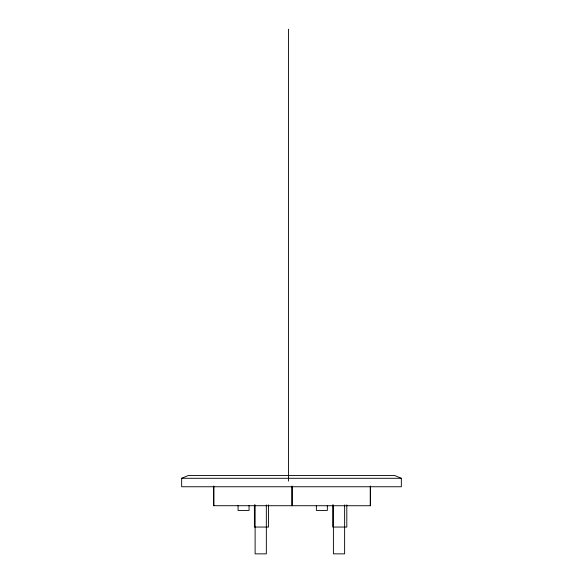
<?xml version="1.0" encoding="UTF-8"?>
<svg xmlns="http://www.w3.org/2000/svg" width="583" height="583" viewBox="0 0 583 583"><rect width="100%" height="100%" fill="white"/><g stroke="black" fill="none" stroke-linecap="round" stroke-linejoin="round"><path stroke-width="0.87" d="M181.656 478.286L188.367 475.488L394.633 475.488L401.344 478.286L401.344 486.754L181.656 486.754L181.656 478.286L401.344 478.286M370.409 486.164L370.409 505.738L213.684 505.709L213.684 486.135M370.271 486.135L370.271 505.709M346.812 504.842L346.812 527.054L332.689 527.054L332.689 504.842M344.626 504.9L344.626 553.85L333.403 553.85L333.403 504.9M327.347 505.483L327.347 510.431L316.358 510.431L316.358 505.483M292.112 486.164L292.112 505.738M291.981 486.135L291.981 505.709M288.505 29.15L288.505 481.106M268.523 504.842L268.523 527.054L254.399 527.054L254.399 504.842M266.336 504.9L266.336 553.85L255.114 553.85L255.114 504.9M249.058 505.483L249.058 510.431L238.068 510.431L238.068 505.483M213.823 486.164L213.823 505.738"/></g></svg>
